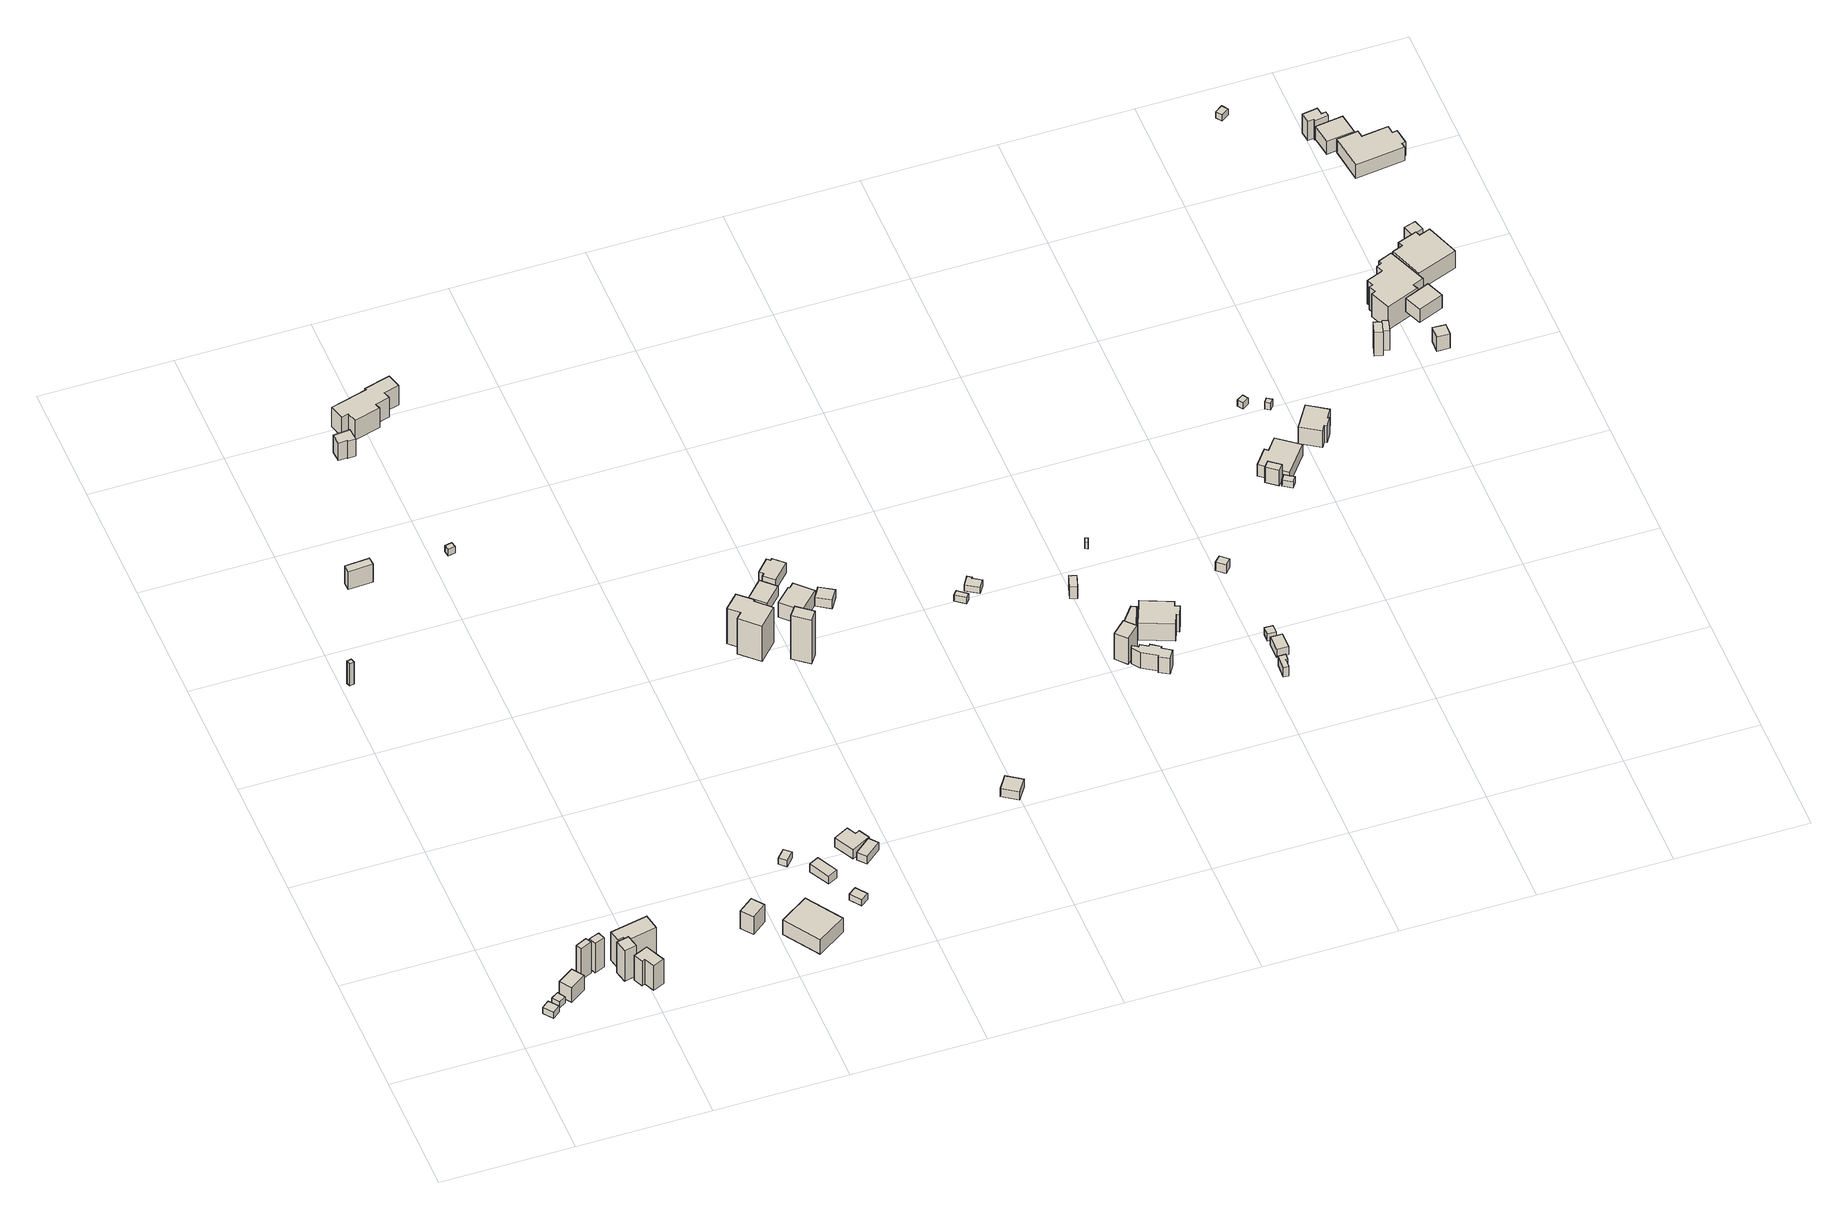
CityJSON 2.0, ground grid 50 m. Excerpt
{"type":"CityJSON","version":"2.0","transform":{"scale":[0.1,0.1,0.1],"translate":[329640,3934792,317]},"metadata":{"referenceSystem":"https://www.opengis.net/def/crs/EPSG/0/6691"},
"CityObjects":{
"building1":{"type":"Building","attributes":{"BuildingIDAttribute.prefecture":"14","BuildingIDAttribute.city":"14151","BuildingDetailAttribute.surveyYear":2015,"BuildingRiverFloodingRiskAttribute.description":"3","BuildingRiverFloodingRiskAttribute.rankOrg":"1","BuildingRiverFloodingRiskAttribute.depth":0.282,"BuildingRiverFloodingRiskAttribute.adminType":"2","BuildingRiverFloodingRiskAttribute.scale":"2","BuildingLandSlideRiskAttribute.description":"1","BuildingLandSlideRiskAttribute.areaType":"1"},"geometry":[{"type":"Solid","lod":"1","boundaries":[[[[0,1,2,3]],[[2,4,5,3]],[[1,6,4,2]],[[0,7,6,1]],[[3,5,7,0]],[[4,6,7,5]]]]}]},
"building2":{"type":"Building","attributes":{"BuildingIDAttribute.prefecture":"14","BuildingIDAttribute.city":"14151","BuildingDetailAttribute.surveyYear":2015,"BuildingRiverFloodingRiskAttribute.description":"3","BuildingRiverFloodingRiskAttribute.rankOrg":"1","BuildingRiverFloodingRiskAttribute.depth":0.236,"BuildingRiverFloodingRiskAttribute.adminType":"2","BuildingRiverFloodingRiskAttribute.scale":"2","BuildingLandSlideRiskAttribute.description":"1","BuildingLandSlideRiskAttribute.areaType":"1"},"geometry":[{"type":"Solid","lod":"1","boundaries":[[[[8,9,10,11]],[[10,12,13,11]],[[9,14,12,10]],[[8,15,14,9]],[[11,13,15,8]],[[12,14,15,13]]]]}]},
"building3":{"type":"Building","attributes":{"usage":"422","measuredHeight":10.1,"storeysAboveGround":1,"BuildingIDAttribute.prefecture":"14","BuildingIDAttribute.city":"14151","BuildingDetailAttribute.totalFloorArea":70.27,"BuildingDetailAttribute.buildingFootprintArea":70.27,"BuildingDetailAttribute.buildingStructureType":"601","BuildingDetailAttribute.buildingStructureOrgType":"1","BuildingDetailAttribute.orgUsage":"133","BuildingDetailAttribute.surveyYear":2015,"BuildingRiverFloodingRiskAttribute.description":"3","BuildingRiverFloodingRiskAttribute.rankOrg":"1","BuildingRiverFloodingRiskAttribute.depth":0.015,"BuildingRiverFloodingRiskAttribute.adminType":"2","BuildingRiverFloodingRiskAttribute.scale":"2","BuildingLandSlideRiskAttribute.description":"1","BuildingLandSlideRiskAttribute.areaType":"1"},"geometry":[{"type":"Solid","lod":"1","boundaries":[[[[16,17,18,19]],[[18,20,21,19]],[[17,22,20,18]],[[16,23,22,17]],[[19,21,23,16]],[[20,22,23,21]]]]}]},
"building4":{"type":"Building","attributes":{"measuredHeight":16.9,"BuildingIDAttribute.prefecture":"14","BuildingIDAttribute.city":"14151","BuildingDetailAttribute.surveyYear":2015,"BuildingRiverFloodingRiskAttribute.description":"3","BuildingRiverFloodingRiskAttribute.rankOrg":"1","BuildingRiverFloodingRiskAttribute.depth":0.392,"BuildingRiverFloodingRiskAttribute.adminType":"2","BuildingRiverFloodingRiskAttribute.scale":"2","BuildingLandSlideRiskAttribute.description":"1","BuildingLandSlideRiskAttribute.areaType":"1"},"geometry":[{"type":"Solid","lod":"1","boundaries":[[[[24,25,26,27]],[[26,28,29,27]],[[25,30,28,26]],[[24,31,30,25]],[[27,29,31,24]],[[28,30,31,29]]]]}]},
"building5":{"type":"Building","attributes":{"measuredHeight":16.6,"BuildingIDAttribute.prefecture":"14","BuildingIDAttribute.city":"14151","BuildingDetailAttribute.surveyYear":2015,"BuildingRiverFloodingRiskAttribute.description":"3","BuildingRiverFloodingRiskAttribute.rankOrg":"1","BuildingRiverFloodingRiskAttribute.depth":0.178,"BuildingRiverFloodingRiskAttribute.adminType":"2","BuildingRiverFloodingRiskAttribute.scale":"2","BuildingLandSlideRiskAttribute.description":"1","BuildingLandSlideRiskAttribute.areaType":"1"},"geometry":[{"type":"Solid","lod":"1","boundaries":[[[[32,33,34,35]],[[34,36,37,35]],[[33,38,36,34]],[[32,39,38,33]],[[35,37,39,32]],[[36,38,39,37]]]]}]},
"building6":{"type":"Building","attributes":{"usage":"422","measuredHeight":15.6,"storeysAboveGround":1,"BuildingIDAttribute.prefecture":"14","BuildingIDAttribute.city":"14151","BuildingDetailAttribute.totalFloorArea":19.61,"BuildingDetailAttribute.buildingFootprintArea":19.61,"BuildingDetailAttribute.buildingStructureType":"601","BuildingDetailAttribute.buildingStructureOrgType":"1","BuildingDetailAttribute.orgUsage":"133","BuildingDetailAttribute.surveyYear":2015,"BuildingLandSlideRiskAttribute.description":"1","BuildingLandSlideRiskAttribute.areaType":"1"},"geometry":[{"type":"Solid","lod":"1","boundaries":[[[[40,41,42,43]],[[42,44,45,43]],[[41,46,44,42]],[[40,47,46,41]],[[43,45,47,40]],[[44,46,47,45]]]]}]},
"building7":{"type":"Building","attributes":{"usage":"422","measuredHeight":17.2,"storeysAboveGround":1,"BuildingIDAttribute.prefecture":"14","BuildingIDAttribute.city":"14151","BuildingDetailAttribute.totalFloorArea":38.14,"BuildingDetailAttribute.buildingFootprintArea":38.14,"BuildingDetailAttribute.buildingStructureType":"601","BuildingDetailAttribute.buildingStructureOrgType":"1","BuildingDetailAttribute.orgUsage":"133","BuildingDetailAttribute.surveyYear":2015,"BuildingLandSlideRiskAttribute.description":"1","BuildingLandSlideRiskAttribute.areaType":"1"},"geometry":[{"type":"Solid","lod":"1","boundaries":[[[[48,49,50,51,52,53]],[[52,54,55,53]],[[51,56,54,52]],[[50,57,56,51]],[[49,58,57,50]],[[48,59,58,49]],[[53,55,59,48]],[[54,56,57,58,59,55]]]]}]},
"building8":{"type":"Building","attributes":{"usage":"422","measuredHeight":15.5,"storeysAboveGround":1,"BuildingIDAttribute.prefecture":"14","BuildingIDAttribute.city":"14151","BuildingDetailAttribute.totalFloorArea":74.24,"BuildingDetailAttribute.buildingFootprintArea":74.24,"BuildingDetailAttribute.buildingStructureType":"601","BuildingDetailAttribute.buildingStructureOrgType":"1","BuildingDetailAttribute.orgUsage":"133","BuildingDetailAttribute.surveyYear":2015,"BuildingRiverFloodingRiskAttribute.description":"3","BuildingRiverFloodingRiskAttribute.rankOrg":"1","BuildingRiverFloodingRiskAttribute.depth":0.058,"BuildingRiverFloodingRiskAttribute.adminType":"2","BuildingRiverFloodingRiskAttribute.scale":"2","BuildingLandSlideRiskAttribute.description":"1","BuildingLandSlideRiskAttribute.areaType":"2"},"geometry":[{"type":"Solid","lod":"1","boundaries":[[[[60,61,62,63,64,65]],[[64,66,67,65]],[[63,68,66,64]],[[62,69,68,63]],[[61,70,69,62]],[[60,71,70,61]],[[65,67,71,60]],[[66,68,69,70,71,67]]]]}]},
"building9":{"type":"Building","attributes":{"measuredHeight":11,"BuildingIDAttribute.prefecture":"14","BuildingIDAttribute.city":"14151","BuildingDetailAttribute.surveyYear":2015,"BuildingLandSlideRiskAttribute.description":"1","BuildingLandSlideRiskAttribute.areaType":"1"},"geometry":[{"type":"Solid","lod":"1","boundaries":[[[[72,73,74,75]],[[74,76,77,75]],[[73,78,76,74]],[[72,79,78,73]],[[75,77,79,72]],[[76,78,79,77]]]]}]},
"building10":{"type":"Building","attributes":{"measuredHeight":13.5,"BuildingIDAttribute.prefecture":"14","BuildingIDAttribute.city":"14151","BuildingDetailAttribute.surveyYear":2015,"BuildingLandSlideRiskAttribute.description":"1","BuildingLandSlideRiskAttribute.areaType":"1"},"geometry":[{"type":"Solid","lod":"1","boundaries":[[[[80,81,82,83]],[[82,84,85,83]],[[81,86,84,82]],[[80,87,86,81]],[[83,85,87,80]],[[84,86,87,85]]]]}]},
"building11":{"type":"Building","attributes":{"usage":"422","measuredHeight":9,"storeysAboveGround":1,"BuildingIDAttribute.prefecture":"14","BuildingIDAttribute.city":"14151","BuildingDetailAttribute.totalFloorArea":41.41,"BuildingDetailAttribute.buildingFootprintArea":41.41,"BuildingDetailAttribute.buildingStructureType":"610","BuildingDetailAttribute.buildingStructureOrgType":"2","BuildingDetailAttribute.orgUsage":"133","BuildingDetailAttribute.surveyYear":2015,"BuildingLandSlideRiskAttribute.description":"1","BuildingLandSlideRiskAttribute.areaType":"1"},"geometry":[{"type":"Solid","lod":"1","boundaries":[[[[88,89,90,91]],[[90,92,93,91]],[[89,94,92,90]],[[88,95,94,89]],[[91,93,95,88]],[[92,94,95,93]]]]}]},
"building12":{"type":"Building","attributes":{"usage":"422","measuredHeight":8,"storeysAboveGround":1,"BuildingIDAttribute.prefecture":"14","BuildingIDAttribute.city":"14151","BuildingDetailAttribute.totalFloorArea":213.09,"BuildingDetailAttribute.buildingFootprintArea":213.09,"BuildingDetailAttribute.buildingStructureType":"610","BuildingDetailAttribute.buildingStructureOrgType":"2","BuildingDetailAttribute.orgUsage":"133","BuildingDetailAttribute.surveyYear":2015,"BuildingLandSlideRiskAttribute.description":"1","BuildingLandSlideRiskAttribute.areaType":"1"},"geometry":[{"type":"Solid","lod":"1","boundaries":[[[[96,97,98,99]],[[98,100,101,99]],[[97,102,100,98]],[[96,103,102,97]],[[99,101,103,96]],[[100,102,103,101]]]]}]},
"building13":{"type":"Building","attributes":{"BuildingIDAttribute.prefecture":"14","BuildingIDAttribute.city":"14151","BuildingDetailAttribute.surveyYear":2015},"geometry":[{"type":"Solid","lod":"1","boundaries":[[[[104,105,106,107]],[[106,108,109,107]],[[105,110,108,106]],[[104,111,110,105]],[[107,109,111,104]],[[108,110,111,109]]]]}]},
"building14":{"type":"Building","attributes":{"measuredHeight":3.6,"BuildingIDAttribute.prefecture":"14","BuildingIDAttribute.city":"14151","BuildingDetailAttribute.surveyYear":2015,"BuildingLandSlideRiskAttribute.description":"1","BuildingLandSlideRiskAttribute.areaType":"1"},"geometry":[{"type":"Solid","lod":"1","boundaries":[[[[112,113,114,115]],[[114,116,117,115]],[[113,118,116,114]],[[112,119,118,113]],[[115,117,119,112]],[[116,118,119,117]]]]}]},
"building15":{"type":"Building","attributes":{"measuredHeight":13.4,"BuildingIDAttribute.prefecture":"14","BuildingIDAttribute.city":"14151","BuildingDetailAttribute.surveyYear":2015},"geometry":[{"type":"Solid","lod":"1","boundaries":[[[[120,121,122,123,124,125]],[[124,126,127,125]],[[123,128,126,124]],[[122,129,128,123]],[[121,130,129,122]],[[120,131,130,121]],[[125,127,131,120]],[[126,128,129,130,131,127]]]]}]},
"building16":{"type":"Building","attributes":{"measuredHeight":4.2,"BuildingIDAttribute.prefecture":"14","BuildingIDAttribute.city":"14151","BuildingDetailAttribute.surveyYear":2015,"BuildingLandSlideRiskAttribute.description":"1","BuildingLandSlideRiskAttribute.areaType":"1"},"geometry":[{"type":"Solid","lod":"1","boundaries":[[[[132,133,134,135]],[[134,136,137,135]],[[133,138,136,134]],[[132,139,138,133]],[[135,137,139,132]],[[136,138,139,137]]]]}]},
"building17":{"type":"Building","attributes":{"BuildingIDAttribute.prefecture":"14","BuildingIDAttribute.city":"14151","BuildingDetailAttribute.surveyYear":2015,"BuildingLandSlideRiskAttribute.description":"1","BuildingLandSlideRiskAttribute.areaType":"1"},"geometry":[{"type":"Solid","lod":"1","boundaries":[[[[140,141,142,143]],[[142,144,145,143]],[[141,146,144,142]],[[140,147,146,141]],[[143,145,147,140]],[[144,146,147,145]]]]}]},
"building18":{"type":"Building","attributes":{"usage":"411","measuredHeight":10.9,"storeysAboveGround":1,"BuildingIDAttribute.prefecture":"14","BuildingIDAttribute.city":"14151","BuildingDetailAttribute.totalFloorArea":178.63,"BuildingDetailAttribute.buildingFootprintArea":178.63,"BuildingDetailAttribute.buildingStructureType":"601","BuildingDetailAttribute.buildingStructureOrgType":"1","BuildingDetailAttribute.orgUsage":"10","BuildingDetailAttribute.surveyYear":2015},"geometry":[{"type":"Solid","lod":"1","boundaries":[[[[148,149,150,151,152,153,154,155,156,157,158,159]],[[158,160,161,159]],[[157,162,160,158]],[[156,163,162,157]],[[155,164,163,156]],[[154,165,164,155]],[[153,166,165,154]],[[152,167,166,153]],[[151,168,167,152]],[[150,169,168,151]],[[149,170,169,150]],[[148,171,170,149]],[[159,161,171,148]],[[160,162,163,164,165,166,167,168,169,170,171,161]]]]}]},
"building19":{"type":"Building","attributes":{"usage":"411","measuredHeight":4.9,"storeysAboveGround":1,"BuildingIDAttribute.prefecture":"14","BuildingIDAttribute.city":"14151","BuildingDetailAttribute.totalFloorArea":51.77,"BuildingDetailAttribute.buildingFootprintArea":51.77,"BuildingDetailAttribute.buildingStructureType":"601","BuildingDetailAttribute.buildingStructureOrgType":"1","BuildingDetailAttribute.orgUsage":"10","BuildingDetailAttribute.surveyYear":2015,"BuildingLandSlideRiskAttribute.description":"1","BuildingLandSlideRiskAttribute.areaType":"1"},"geometry":[{"type":"Solid","lod":"1","boundaries":[[[[172,173,174,175,176,177]],[[176,178,179,177]],[[175,180,178,176]],[[174,181,180,175]],[[173,182,181,174]],[[172,183,182,173]],[[177,179,183,172]],[[178,180,181,182,183,179]]]]}]},
"building20":{"type":"Building","attributes":{"usage":"411","measuredHeight":9.8,"storeysAboveGround":1,"BuildingIDAttribute.prefecture":"14","BuildingIDAttribute.city":"14151","BuildingDetailAttribute.totalFloorArea":24.34,"BuildingDetailAttribute.buildingFootprintArea":24.34,"BuildingDetailAttribute.buildingStructureType":"601","BuildingDetailAttribute.buildingStructureOrgType":"1","BuildingDetailAttribute.orgUsage":"10","BuildingDetailAttribute.surveyYear":2015,"BuildingLandSlideRiskAttribute.description":"1","BuildingLandSlideRiskAttribute.areaType":"1"},"geometry":[{"type":"Solid","lod":"1","boundaries":[[[[184,185,186,187]],[[186,188,189,187]],[[185,190,188,186]],[[184,191,190,185]],[[187,189,191,184]],[[188,190,191,189]]]]}]},
"building21":{"type":"Building","attributes":{"usage":"451","measuredHeight":20,"storeysAboveGround":2,"BuildingIDAttribute.prefecture":"14","BuildingIDAttribute.city":"14151","BuildingDetailAttribute.totalFloorArea":222.96,"BuildingDetailAttribute.buildingFootprintArea":111.48,"BuildingDetailAttribute.buildingStructureType":"601","BuildingDetailAttribute.buildingStructureOrgType":"1","BuildingDetailAttribute.orgUsage":"200","BuildingDetailAttribute.surveyYear":2015,"BuildingLandSlideRiskAttribute.description":"1","BuildingLandSlideRiskAttribute.areaType":"1"},"geometry":[{"type":"Solid","lod":"1","boundaries":[[[[192,193,194,195,196,197,198,199]],[[198,200,201,199]],[[197,202,200,198]],[[196,203,202,197]],[[195,204,203,196]],[[194,205,204,195]],[[193,206,205,194]],[[192,207,206,193]],[[199,201,207,192]],[[200,202,203,204,205,206,207,201]]]]}]},
"building22":{"type":"Building","attributes":{"usage":"451","measuredHeight":24,"storeysAboveGround":1,"BuildingIDAttribute.prefecture":"14","BuildingIDAttribute.city":"14151","BuildingDetailAttribute.totalFloorArea":27.84,"BuildingDetailAttribute.buildingFootprintArea":27.84,"BuildingDetailAttribute.buildingStructureType":"601","BuildingDetailAttribute.buildingStructureOrgType":"1","BuildingDetailAttribute.orgUsage":"200","BuildingDetailAttribute.surveyYear":2015,"BuildingLandSlideRiskAttribute.description":"1","BuildingLandSlideRiskAttribute.areaType":"1"},"geometry":[{"type":"Solid","lod":"1","boundaries":[[[[208,209,210,211]],[[210,212,213,211]],[[209,214,212,210]],[[208,215,214,209]],[[211,213,215,208]],[[212,214,215,213]]]]}]},
"building23":{"type":"Building","attributes":{"usage":"451","measuredHeight":5.8,"storeysAboveGround":1,"BuildingIDAttribute.prefecture":"14","BuildingIDAttribute.city":"14151","BuildingDetailAttribute.totalFloorArea":53.25,"BuildingDetailAttribute.buildingFootprintArea":53.25,"BuildingDetailAttribute.buildingStructureType":"601","BuildingDetailAttribute.buildingStructureOrgType":"1","BuildingDetailAttribute.orgUsage":"200","BuildingDetailAttribute.surveyYear":2015},"geometry":[{"type":"Solid","lod":"1","boundaries":[[[[216,217,218,219]],[[218,220,221,219]],[[217,222,220,218]],[[216,223,222,217]],[[219,221,223,216]],[[220,222,223,221]]]]}]},
"building24":{"type":"Building","attributes":{"usage":"451","measuredHeight":17.5,"storeysAboveGround":2,"BuildingIDAttribute.prefecture":"14","BuildingIDAttribute.city":"14151","BuildingDetailAttribute.totalFloorArea":133.65,"BuildingDetailAttribute.buildingFootprintArea":66.82,"BuildingDetailAttribute.buildingStructureType":"601","BuildingDetailAttribute.buildingStructureOrgType":"1","BuildingDetailAttribute.orgUsage":"200","BuildingDetailAttribute.surveyYear":2015},"geometry":[{"type":"Solid","lod":"1","boundaries":[[[[224,225,226,227,228,229]],[[228,230,231,229]],[[227,232,230,228]],[[226,233,232,227]],[[225,234,233,226]],[[224,235,234,225]],[[229,231,235,224]],[[230,232,233,234,235,231]]]]}]},
"building25":{"type":"Building","attributes":{"usage":"451","measuredHeight":5.5,"storeysAboveGround":1,"BuildingIDAttribute.prefecture":"14","BuildingIDAttribute.city":"14151","BuildingDetailAttribute.totalFloorArea":46.92,"BuildingDetailAttribute.buildingFootprintArea":46.92,"BuildingDetailAttribute.buildingStructureType":"601","BuildingDetailAttribute.buildingStructureOrgType":"1","BuildingDetailAttribute.orgUsage":"200","BuildingDetailAttribute.surveyYear":2015},"geometry":[{"type":"Solid","lod":"1","boundaries":[[[[236,237,238,239,240,241,242,243]],[[242,244,245,243]],[[241,246,244,242]],[[240,247,246,241]],[[239,248,247,240]],[[238,249,248,239]],[[237,250,249,238]],[[236,251,250,237]],[[243,245,251,236]],[[244,246,247,248,249,250,251,245]]]]}]},
"building26":{"type":"Building","attributes":{"usage":"451","measuredHeight":6.5,"storeysAboveGround":1,"BuildingIDAttribute.prefecture":"14","BuildingIDAttribute.city":"14151","BuildingDetailAttribute.totalFloorArea":25.35,"BuildingDetailAttribute.buildingFootprintArea":25.35,"BuildingDetailAttribute.buildingStructureType":"601","BuildingDetailAttribute.buildingStructureOrgType":"1","BuildingDetailAttribute.orgUsage":"200","BuildingDetailAttribute.surveyYear":2015},"geometry":[{"type":"Solid","lod":"1","boundaries":[[[[252,253,254,255]],[[254,256,257,255]],[[253,258,256,254]],[[252,259,258,253]],[[255,257,259,252]],[[256,258,259,257]]]]}]},
"building27":{"type":"Building","attributes":{"usage":"451","measuredHeight":4.3,"storeysAboveGround":1,"BuildingIDAttribute.prefecture":"14","BuildingIDAttribute.city":"14151","BuildingDetailAttribute.totalFloorArea":41.38,"BuildingDetailAttribute.buildingFootprintArea":41.38,"BuildingDetailAttribute.buildingStructureType":"601","BuildingDetailAttribute.buildingStructureOrgType":"1","BuildingDetailAttribute.orgUsage":"200","BuildingDetailAttribute.surveyYear":2015,"BuildingLandSlideRiskAttribute.description":"1","BuildingLandSlideRiskAttribute.areaType":"2"},"geometry":[{"type":"Solid","lod":"1","boundaries":[[[[260,261,262,263]],[[262,264,265,263]],[[261,266,264,262]],[[260,267,266,261]],[[263,265,267,260]],[[264,266,267,265]]]]}]},
"building28":{"type":"Building","attributes":{"BuildingIDAttribute.prefecture":"14","BuildingIDAttribute.city":"14151","BuildingDetailAttribute.surveyYear":2015},"geometry":[{"type":"Solid","lod":"1","boundaries":[[[[268,269,270,271]],[[270,272,273,271]],[[269,274,272,270]],[[268,275,274,269]],[[271,273,275,268]],[[272,274,275,273]]]]}]},
"building29":{"type":"Building","attributes":{"BuildingIDAttribute.prefecture":"14","BuildingIDAttribute.city":"14151","BuildingDetailAttribute.surveyYear":2015},"geometry":[{"type":"Solid","lod":"1","boundaries":[[[[276,277,278,279,280,281]],[[280,282,283,281]],[[279,284,282,280]],[[278,285,284,279]],[[277,286,285,278]],[[276,287,286,277]],[[281,283,287,276]],[[282,284,285,286,287,283]]]]}]},
"building30":{"type":"Building","attributes":{"usage":"413","measuredHeight":14.5,"storeysAboveGround":2,"BuildingIDAttribute.prefecture":"14","BuildingIDAttribute.city":"14151","BuildingDetailAttribute.totalFloorArea":95.1,"BuildingDetailAttribute.buildingFootprintArea":47.55,"BuildingDetailAttribute.buildingStructureType":"601","BuildingDetailAttribute.buildingStructureOrgType":"1","BuildingDetailAttribute.orgUsage":"30","BuildingDetailAttribute.surveyYear":2015},"geometry":[{"type":"Solid","lod":"1","boundaries":[[[[288,289,290,291]],[[290,292,293,291]],[[289,294,292,290]],[[288,295,294,289]],[[291,293,295,288]],[[292,294,295,293]]]]}]},
"building31":{"type":"Building","attributes":{"measuredHeight":6.1,"BuildingIDAttribute.prefecture":"14","BuildingIDAttribute.city":"14151","BuildingDetailAttribute.surveyYear":2015},"geometry":[{"type":"Solid","lod":"1","boundaries":[[[[296,297,298,299]],[[298,300,301,299]],[[297,302,300,298]],[[296,303,302,297]],[[299,301,303,296]],[[300,302,303,301]]]]}]},
"building32":{"type":"Building","attributes":{"measuredHeight":8.6,"BuildingIDAttribute.prefecture":"14","BuildingIDAttribute.city":"14151","BuildingDetailAttribute.surveyYear":2015},"geometry":[{"type":"Solid","lod":"1","boundaries":[[[[304,305,306,307,308,309,310,311,312,313,314,315,316]],[[315,317,318,316]],[[314,319,317,315]],[[313,320,319,314]],[[312,321,320,313]],[[311,322,321,312]],[[310,323,322,311]],[[309,324,323,310]],[[308,325,324,309]],[[307,326,325,308]],[[306,327,326,307]],[[305,328,327,306]],[[304,329,328,305]],[[316,318,329,304]],[[317,319,320,321,322,323,324,325,326,327,328,329,318]]]]}]},
"building33":{"type":"Building","attributes":{"measuredHeight":7.4,"BuildingIDAttribute.prefecture":"14","BuildingIDAttribute.city":"14151","BuildingDetailAttribute.surveyYear":2015},"geometry":[{"type":"Solid","lod":"1","boundaries":[[[[330,331,332,333]],[[332,334,335,333]],[[331,336,334,332]],[[330,337,336,331]],[[333,335,337,330]],[[334,336,337,335]]]]}]},
"building34":{"type":"Building","attributes":{"usage":"411","measuredHeight":9.6,"storeysAboveGround":2,"BuildingIDAttribute.prefecture":"14","BuildingIDAttribute.city":"14151","BuildingDetailAttribute.totalFloorArea":241.74,"BuildingDetailAttribute.buildingFootprintArea":120.87,"BuildingDetailAttribute.buildingStructureType":"601","BuildingDetailAttribute.buildingStructureOrgType":"1","BuildingDetailAttribute.orgUsage":"10","BuildingDetailAttribute.surveyYear":2015},"geometry":[{"type":"Solid","lod":"1","boundaries":[[[[338,339,340,341,342,343,344,345]],[[344,346,347,345]],[[343,348,346,344]],[[342,349,348,343]],[[341,350,349,342]],[[340,351,350,341]],[[339,352,351,340]],[[338,353,352,339]],[[345,347,353,338]],[[346,348,349,350,351,352,353,347]]]]}]},
"building35":{"type":"Building","attributes":{"BuildingIDAttribute.prefecture":"14","BuildingIDAttribute.city":"14151","BuildingDetailAttribute.surveyYear":2015},"geometry":[{"type":"Solid","lod":"1","boundaries":[[[[354,355,356,357]],[[356,358,359,357]],[[355,360,358,356]],[[354,361,360,355]],[[357,359,361,354]],[[358,360,361,359]]]]}]},
"building36":{"type":"Building","attributes":{"measuredHeight":5,"BuildingIDAttribute.prefecture":"14","BuildingIDAttribute.city":"14151","BuildingDetailAttribute.surveyYear":2015},"geometry":[{"type":"Solid","lod":"1","boundaries":[[[[362,363,364,365,366,367]],[[366,368,369,367]],[[365,370,368,366]],[[364,371,370,365]],[[363,372,371,364]],[[362,373,372,363]],[[367,369,373,362]],[[368,370,371,372,373,369]]]]}]},
"building37":{"type":"Building","attributes":{"measuredHeight":4.7,"BuildingIDAttribute.prefecture":"14","BuildingIDAttribute.city":"14151","BuildingDetailAttribute.surveyYear":2015},"geometry":[{"type":"Solid","lod":"1","boundaries":[[[[374,375,376,377]],[[376,378,379,377]],[[375,380,378,376]],[[374,381,380,375]],[[377,379,381,374]],[[378,380,381,379]]]]}]},
"building38":{"type":"Building","attributes":{"measuredHeight":3.8,"BuildingIDAttribute.prefecture":"14","BuildingIDAttribute.city":"14151","BuildingDetailAttribute.surveyYear":2015},"geometry":[{"type":"Solid","lod":"1","boundaries":[[[[382,383,384,385]],[[384,386,387,385]],[[383,388,386,384]],[[382,389,388,383]],[[385,387,389,382]],[[386,388,389,387]]]]}]},
"building39":{"type":"Building","attributes":{"measuredHeight":4.9,"BuildingIDAttribute.prefecture":"14","BuildingIDAttribute.city":"14151","BuildingDetailAttribute.surveyYear":2015,"BuildingLandSlideRiskAttribute.description":"1","BuildingLandSlideRiskAttribute.areaType":"1"},"geometry":[{"type":"Solid","lod":"1","boundaries":[[[[390,391,392,393]],[[392,394,395,393]],[[391,396,394,392]],[[390,397,396,391]],[[393,395,397,390]],[[394,396,397,395]]]]}]},
"building40":{"type":"Building","attributes":{"usage":"411","measuredHeight":9.6,"storeysAboveGround":1,"BuildingIDAttribute.prefecture":"14","BuildingIDAttribute.city":"14151","BuildingDetailAttribute.totalFloorArea":12.31,"BuildingDetailAttribute.buildingFootprintArea":12.31,"BuildingDetailAttribute.buildingStructureType":"601","BuildingDetailAttribute.buildingStructureOrgType":"1","BuildingDetailAttribute.orgUsage":"10","BuildingDetailAttribute.surveyYear":2015},"geometry":[{"type":"Solid","lod":"1","boundaries":[[[[398,399,400,401]],[[400,402,403,401]],[[399,404,402,400]],[[398,405,404,399]],[[401,403,405,398]],[[402,404,405,403]]]]}]},
"building41":{"type":"Building","attributes":{"usage":"411","storeysAboveGround":1,"BuildingIDAttribute.prefecture":"14","BuildingIDAttribute.city":"14151","BuildingDetailAttribute.totalFloorArea":8.63,"BuildingDetailAttribute.buildingFootprintArea":8.63,"BuildingDetailAttribute.buildingStructureType":"601","BuildingDetailAttribute.buildingStructureOrgType":"1","BuildingDetailAttribute.orgUsage":"10","BuildingDetailAttribute.surveyYear":2015,"BuildingLandSlideRiskAttribute.description":"1","BuildingLandSlideRiskAttribute.areaType":"1"},"geometry":[{"type":"Solid","lod":"1","boundaries":[[[[406,407,408,409]],[[408,410,411,409]],[[407,412,410,408]],[[406,413,412,407]],[[409,411,413,406]],[[410,412,413,411]]]]}]},
"building42":{"type":"Building","attributes":{"usage":"411","measuredHeight":6.1,"storeysAboveGround":1,"BuildingIDAttribute.prefecture":"14","BuildingIDAttribute.city":"14151","BuildingDetailAttribute.totalFloorArea":130.88,"BuildingDetailAttribute.buildingFootprintArea":130.88,"BuildingDetailAttribute.buildingStructureType":"601","BuildingDetailAttribute.buildingStructureOrgType":"1","BuildingDetailAttribute.orgUsage":"10","BuildingDetailAttribute.surveyYear":2015,"BuildingLandSlideRiskAttribute.description":"1","BuildingLandSlideRiskAttribute.areaType":"1"},"geometry":[{"type":"Solid","lod":"1","boundaries":[[[[414,415,416,417,418,419]],[[418,420,421,419]],[[417,422,420,418]],[[416,423,422,417]],[[415,424,423,416]],[[414,425,424,415]],[[419,421,425,414]],[[420,422,423,424,425,421]]]]}]},
"building43":{"type":"Building","attributes":{"BuildingIDAttribute.prefecture":"14","BuildingIDAttribute.city":"14151","BuildingDetailAttribute.surveyYear":2015},"geometry":[{"type":"Solid","lod":"1","boundaries":[[[[426,427,428,429]],[[428,430,431,429]],[[427,432,430,428]],[[426,433,432,427]],[[429,431,433,426]],[[430,432,433,431]]]]}]},
"building44":{"type":"Building","attributes":{"measuredHeight":3.4,"BuildingIDAttribute.prefecture":"14","BuildingIDAttribute.city":"14151","BuildingDetailAttribute.surveyYear":2015},"geometry":[{"type":"Solid","lod":"1","boundaries":[[[[434,435,436,437]],[[436,438,439,437]],[[435,440,438,436]],[[434,441,440,435]],[[437,439,441,434]],[[438,440,441,439]]]]}]},
"building45":{"type":"Building","attributes":{"usage":"411","measuredHeight":8.8,"storeysAboveGround":2,"BuildingIDAttribute.prefecture":"14","BuildingIDAttribute.city":"14151","BuildingDetailAttribute.totalFloorArea":138.61,"BuildingDetailAttribute.buildingFootprintArea":69.3,"BuildingDetailAttribute.buildingStructureType":"601","BuildingDetailAttribute.buildingStructureOrgType":"1","BuildingDetailAttribute.orgUsage":"10","BuildingDetailAttribute.surveyYear":2015},"geometry":[{"type":"Solid","lod":"1","boundaries":[[[[442,443,444,445,446,447,448,449]],[[448,450,451,449]],[[447,452,450,448]],[[446,453,452,447]],[[445,454,453,446]],[[444,455,454,445]],[[443,456,455,444]],[[442,457,456,443]],[[449,451,457,442]],[[450,452,453,454,455,456,457,451]]]]}]},
"building46":{"type":"Building","attributes":{"measuredHeight":13,"BuildingIDAttribute.prefecture":"14","BuildingIDAttribute.city":"14151","BuildingDetailAttribute.surveyYear":2015},"geometry":[{"type":"Solid","lod":"1","boundaries":[[[[458,459,460,461]],[[460,462,463,461]],[[459,464,462,460]],[[458,465,464,459]],[[461,463,465,458]],[[462,464,465,463]]]]}]},
"building47":{"type":"Building","attributes":{"measuredHeight":10.1,"BuildingIDAttribute.prefecture":"14","BuildingIDAttribute.city":"14151","BuildingDetailAttribute.surveyYear":2015},"geometry":[{"type":"Solid","lod":"1","boundaries":[[[[466,467,468,469]],[[468,470,471,469]],[[467,472,470,468]],[[466,473,472,467]],[[469,471,473,466]],[[470,472,473,471]]]]}]},
"building48":{"type":"Building","attributes":{"measuredHeight":7.6,"BuildingIDAttribute.prefecture":"14","BuildingIDAttribute.city":"14151","BuildingDetailAttribute.surveyYear":2015},"geometry":[{"type":"Solid","lod":"1","boundaries":[[[[474,475,476,477]],[[476,478,479,477]],[[475,480,478,476]],[[474,481,480,475]],[[477,479,481,474]],[[478,480,481,479]]]]}]},
"building49":{"type":"Building","attributes":{"usage":"422","measuredHeight":14,"storeysAboveGround":1,"BuildingIDAttribute.prefecture":"14","BuildingIDAttribute.city":"14151","BuildingDetailAttribute.totalFloorArea":152.37,"BuildingDetailAttribute.buildingFootprintArea":152.37,"BuildingDetailAttribute.buildingStructureType":"601","BuildingDetailAttribute.buildingStructureOrgType":"1","BuildingDetailAttribute.orgUsage":"138","BuildingDetailAttribute.surveyYear":2015,"BuildingLandSlideRiskAttribute.description":"1","BuildingLandSlideRiskAttribute.areaType":"1"},"geometry":[{"type":"Solid","lod":"1","boundaries":[[[[482,483,484,485,486,487,488,489,490,491,492,493,494,495,496]],[[495,497,498,496]],[[494,499,497,495]],[[493,500,499,494]],[[492,501,500,493]],[[491,502,501,492]],[[490,503,502,491]],[[489,504,503,490]],[[488,505,504,489]],[[487,506,505,488]],[[486,507,506,487]],[[485,508,507,486]],[[484,509,508,485]],[[483,510,509,484]],[[482,511,510,483]],[[496,498,511,482]],[[497,499,500,501,502,503,504,505,506,507,508,509,510,511,498]]]]}]},
"building50":{"type":"Building","attributes":{"measuredHeight":7.4,"BuildingIDAttribute.prefecture":"14","BuildingIDAttribute.city":"14151","BuildingDetailAttribute.surveyYear":2015,"BuildingLandSlideRiskAttribute.description":"1","BuildingLandSlideRiskAttribute.areaType":"1"},"geometry":[{"type":"Solid","lod":"1","boundaries":[[[[512,513,514,515]],[[514,516,517,515]],[[513,518,516,514]],[[512,519,518,513]],[[515,517,519,512]],[[516,518,519,517]]]]}]},
"building51":{"type":"Building","attributes":{"BuildingIDAttribute.prefecture":"14","BuildingIDAttribute.city":"14151","BuildingDetailAttribute.surveyYear":2015,"BuildingLandSlideRiskAttribute.description":"1","BuildingLandSlideRiskAttribute.areaType":"1"},"geometry":[{"type":"Solid","lod":"1","boundaries":[[[[520,521,522,523]],[[522,524,525,523]],[[521,526,524,522]],[[520,527,526,521]],[[523,525,527,520]],[[524,526,527,525]]]]}]},
"building52":{"type":"Building","attributes":{"usage":"422","measuredHeight":11.5,"storeysAboveGround":1,"BuildingIDAttribute.prefecture":"14","BuildingIDAttribute.city":"14151","BuildingDetailAttribute.totalFloorArea":203.36,"BuildingDetailAttribute.buildingFootprintArea":203.36,"BuildingDetailAttribute.buildingStructureType":"601","BuildingDetailAttribute.buildingStructureOrgType":"1","BuildingDetailAttribute.orgUsage":"138","BuildingDetailAttribute.surveyYear":2015,"BuildingLandSlideRiskAttribute.description":"1","BuildingLandSlideRiskAttribute.areaType":"1"},"geometry":[{"type":"Solid","lod":"1","boundaries":[[[[528,529,530,531,532,533,534,535]],[[534,536,537,535]],[[533,538,536,534]],[[532,539,538,533]],[[531,540,539,532]],[[530,541,540,531]],[[529,542,541,530]],[[528,543,542,529]],[[535,537,543,528]],[[536,538,539,540,541,542,543,537]]]]}]},
"building53":{"type":"Building","attributes":{"measuredHeight":8,"BuildingIDAttribute.prefecture":"14","BuildingIDAttribute.city":"14151","BuildingDetailAttribute.surveyYear":2015},"geometry":[{"type":"Solid","lod":"1","boundaries":[[[[544,545,546,547]],[[546,548,549,547]],[[545,550,548,546]],[[544,551,550,545]],[[547,549,551,544]],[[548,550,551,549]]]]}]},
"building54":{"type":"Building","attributes":{"measuredHeight":15,"BuildingIDAttribute.prefecture":"14","BuildingIDAttribute.city":"14151","BuildingDetailAttribute.surveyYear":2015,"BuildingLandSlideRiskAttribute.description":"1","BuildingLandSlideRiskAttribute.areaType":"1"},"geometry":[{"type":"Solid","lod":"1","boundaries":[[[[552,553,554,555,556,557,558,559]],[[558,560,561,559]],[[557,562,560,558]],[[556,563,562,557]],[[555,564,563,556]],[[554,565,564,555]],[[553,566,565,554]],[[552,567,566,553]],[[559,561,567,552]],[[560,562,563,564,565,566,567,561]]]]}]},
"building55":{"type":"Building","attributes":{"usage":"413","measuredHeight":7,"storeysAboveGround":1,"BuildingIDAttribute.prefecture":"14","BuildingIDAttribute.city":"14151","BuildingDetailAttribute.totalFloorArea":70.11,"BuildingDetailAttribute.buildingFootprintArea":70.11,"BuildingDetailAttribute.buildingStructureType":"601","BuildingDetailAttribute.buildingStructureOrgType":"1","BuildingDetailAttribute.orgUsage":"30","BuildingDetailAttribute.surveyYear":2015,"BuildingLandSlideRiskAttribute.description":"1","BuildingLandSlideRiskAttribute.areaType":"1"},"geometry":[{"type":"Solid","lod":"1","boundaries":[[[[568,569,570,571]],[[570,572,573,571]],[[569,574,572,570]],[[568,575,574,569]],[[571,573,575,568]],[[572,574,575,573]]]]}]},
"building56":{"type":"Building","attributes":{"usage":"413","measuredHeight":8.8,"storeysAboveGround":1,"BuildingIDAttribute.prefecture":"14","BuildingIDAttribute.city":"14151","BuildingDetailAttribute.totalFloorArea":192.98,"BuildingDetailAttribute.buildingFootprintArea":192.98,"BuildingDetailAttribute.buildingStructureType":"601","BuildingDetailAttribute.buildingStructureOrgType":"1","BuildingDetailAttribute.orgUsage":"30","BuildingDetailAttribute.surveyYear":2015,"BuildingLandSlideRiskAttribute.description":"1","BuildingLandSlideRiskAttribute.areaType":"1"},"geometry":[{"type":"Solid","lod":"1","boundaries":[[[[576,577,578,579,580,581,582,583,584,585]],[[584,586,587,585]],[[583,588,586,584]],[[582,589,588,583]],[[581,590,589,582]],[[580,591,590,581]],[[579,592,591,580]],[[578,593,592,579]],[[577,594,593,578]],[[576,595,594,577]],[[585,587,595,576]],[[586,588,589,590,591,592,593,594,595,587]]]]}]}
},
"vertices":[
[120,50,60],[93,86,60],[121,108,60],[149,73,60],[121,108,90],[149,73,90],[93,86,90],[120,50,90],
[157,88,61],[138,117,61],[165,134,61],[183,105,61],[165,134,91],[183,105,91],[138,117,91],[157,88,91],
[204,100,61],[174,144,61],[236,186,61],[266,142,61],[236,186,131],[266,142,131],[174,144,131],[204,100,131],
[270,186,64],[260,208,64],[303,228,64],[314,206,64],[303,228,217],[314,206,217],[260,208,217],[270,186,217],
[326,201,66],[315,230,66],[355,245,66],[366,216,66],[355,245,209],[366,216,209],[315,230,209],[326,201,209],
[405,123,72],[394,172,72],[441,182,72],[452,133,72],[441,182,221],[452,133,221],[394,172,221],[405,123,221],
[525,62,77],[482,43,77],[464,82,77],[452,77,77],[436,113,77],[491,137,77],[436,113,197],[491,137,197],[452,77,197],[464,82,197],[482,43,197],[525,62,197],
[543,279,55],[555,216,55],[436,192,55],[432,211,55],[410,206,55],[401,250,55],[410,206,192],[401,250,192],[432,211,192],[436,192,192],[555,216,192],[543,279,192],
[9,1775,67],[4,1791,67],[21,1796,67],[26,1780,67],[21,1796,175],[26,1780,175],[4,1791,175],[9,1775,175],
[178,2253,20],[176,2284,20],[268,2289,20],[270,2258,20],[268,2289,107],[270,2258,107],[176,2284,107],[178,2253,107],
[926,285,52],[959,242,52],[903,199,52],[870,242,52],[903,199,138],[870,242,138],[959,242,138],[926,285,138],
[1074,3,84],[986,137,84],[1095,210,84],[1184,75,84],[1095,210,153],[1184,75,153],[986,137,153],[1074,3,153],
[573,2268,46],[546,2263,46],[542,2285,46],[569,2291,46],[542,2285,76],[569,2291,76],[546,2263,76],[573,2268,76],
[1081,439,103],[1111,472,103],[1136,450,103],[1105,417,103],[1136,450,134],[1105,417,134],[1111,472,134],[1081,439,134],
[427,2858,4],[397,2856,4],[396,2860,4],[363,2858,4],[360,2901,4],[423,2906,4],[360,2901,88],[423,2906,88],[363,2858,88],[396,2860,88],[397,2856,88],[427,2858,88],
[1210,287,106],[1168,365,106],[1205,384,106],[1246,306,106],[1205,384,145],[1246,306,145],[1168,365,145],[1210,287,145],
[1247,186,112],[1276,208,112],[1307,167,112],[1278,145,112],[1307,167,142],[1278,145,142],[1276,208,142],[1247,186,142],
[532,3044,18],[530,3050,18],[629,3078,18],[644,3024,18],[586,3008,18],[594,2981,18],[539,2966,18],[545,2945,18],[447,2917,18],[436,2956,18],[408,2948,18],[392,3005,18],[408,2948,113],[392,3005,113],[436,2956,113],[447,2917,113],[545,2945,113],[539,2966,113],[594,2981,113],[586,3008,113],[644,3024,113],[629,3078,113],[530,3050,113],[532,3044,113],
[1360,433,118],[1376,441,118],[1398,399,118],[1325,361,118],[1285,437,118],[1342,467,118],[1285,437,162],[1342,467,162],[1325,361,162],[1398,399,162],[1376,441,162],[1360,433,162],
[1393,396,125],[1420,364,125],[1360,314,125],[1333,346,125],[1360,314,162],[1333,346,162],[1420,364,162],[1393,396,162],
[1208,1196,360],[1229,1218,360],[1192,1254,360],[1244,1307,360],[1295,1261,360],[1290,1256,360],[1344,1203,360],[1276,1132,360],[1344,1203,533],[1276,1132,533],[1290,1256,533],[1295,1261,533],[1244,1307,533],[1192,1254,533],[1229,1218,533],[1208,1196,533],
[1435,1076,347],[1376,1122,347],[1404,1159,347],[1463,1113,347],[1404,1159,560],[1463,1113,560],[1376,1122,560],[1435,1076,560],
[1414,1352,420],[1351,1287,420],[1301,1336,420],[1364,1401,420],[1301,1336,469],[1364,1401,469],[1351,1287,469],[1414,1352,469],
[1442,1189,426],[1378,1253,426],[1436,1310,426],[1440,1306,426],[1458,1324,426],[1518,1264,426],[1458,1324,496],[1518,1264,496],[1440,1306,496],[1436,1310,496],[1378,1253,496],[1442,1189,496],
[1386,1416,430],[1372,1429,430],[1418,1478,430],[1430,1468,430],[1436,1475,430],[1475,1438,430],[1413,1372,430],[1377,1406,430],[1413,1372,479],[1377,1406,479],[1475,1438,479],[1436,1475,479],[1430,1468,479],[1418,1478,479],[1372,1429,479],[1386,1416,479],
[1562,1216,437],[1510,1249,437],[1538,1293,437],[1590,1260,437],[1538,1293,479],[1590,1260,479],[1510,1249,479],[1562,1216,479],
[1975,434,171],[1939,381,171],[1883,419,171],[1918,472,171],[1883,419,210],[1918,472,210],[1939,381,210],[1975,434,210],
[1991,1032,508],[1978,1015,508],[1942,1043,508],[1956,1060,508],[1942,1043,538],[1956,1060,538],[1978,1015,538],[1991,1032,538],
[2015,1114,506],[2031,1103,506],[2028,1099,506],[2060,1078,506],[2039,1047,506],[1992,1078,506],[2039,1047,536],[1992,1078,536],[2060,1078,536],[2028,1099,536],[2031,1103,536],[2015,1114,536],
[2398,556,506],[2362,595,506],[2413,643,506],[2449,604,506],[2413,643,632],[2449,604,632],[2362,595,632],[2398,556,632],
[2314,906,520],[2329,958,520],[2355,951,520],[2339,898,520],[2355,951,577],[2339,898,577],[2329,958,577],[2314,906,577],
[2474,465,527],[2478,471,527],[2424,505,527],[2402,537,527],[2409,548,527],[2429,535,527],[2435,543,527],[2463,525,527],[2468,532,527],[2504,508,527],[2499,502,527],[2533,479,527],[2511,443,527],[2533,479,603],[2511,443,603],[2499,502,603],[2504,508,603],[2468,532,603],[2463,525,603],[2435,543,603],[2429,535,603],[2409,548,603],[2402,537,603],[2424,505,603],[2478,471,603],[2474,465,603],
[2449,615,548],[2415,651,548],[2468,718,548],[2486,709,548],[2468,718,610],[2486,709,610],[2415,651,610],[2449,615,610],
[2598,637,560],[2615,630,560],[2599,591,560],[2588,596,560],[2571,555,560],[2451,604,560],[2492,704,560],[2606,657,560],[2492,704,644],[2606,657,644],[2451,604,644],[2571,555,644],[2588,596,644],[2599,591,644],[2615,630,644],[2598,637,644],
[2439,1101,533],[2447,1121,533],[2459,1117,533],[2451,1096,533],[2459,1117,563],[2451,1096,563],[2447,1121,563],[2439,1101,563],
[2826,230,664],[2853,229,664],[2851,205,664],[2845,205,664],[2843,170,664],[2822,171,664],[2843,170,710],[2822,171,710],[2845,205,710],[2851,205,710],[2853,229,710],[2826,230,710],
[2877,266,665],[2833,266,665],[2833,330,665],[2877,330,665],[2833,330,704],[2877,330,704],[2833,266,704],[2877,266,704],
[2832,354,661],[2833,388,661],[2864,387,661],[2864,354,661],[2864,387,695],[2864,354,695],[2833,388,695],[2832,354,695],
[2826,750,612],[2797,776,612],[2820,800,612],[2849,774,612],[2820,800,654],[2849,774,654],[2797,776,654],[2826,750,654],
[3089,1081,648],[3107,1104,648],[3149,1072,648],[3130,1049,648],[3149,1072,724],[3130,1049,724],[3107,1104,724],[3089,1081,724],
[3170,1023,647],[3138,1046,647],[3153,1068,647],[3186,1046,647],[3153,1068,677],[3186,1046,677],[3138,1046,677],[3170,1023,677],
[3079,1130,636],[3127,1192,636],[3139,1182,636],[3177,1231,636],[3258,1168,636],[3171,1057,636],[3258,1168,691],[3171,1057,691],[3177,1231,691],[3139,1182,691],[3127,1192,691],[3079,1130,691],
[3139,1492,609],[3164,1508,609],[3177,1487,609],[3152,1471,609],[3177,1487,639],[3152,1471,639],[3164,1508,639],[3139,1492,639],
[3234,1419,625],[3216,1432,625],[3229,1449,625],[3247,1435,625],[3229,1449,659],[3247,1435,659],[3216,1432,659],[3234,1419,659],
[3369,1222,652],[3375,1219,652],[3353,1184,652],[3345,1189,652],[3330,1166,652],[3258,1213,652],[3317,1305,652],[3391,1256,652],[3317,1305,732],[3391,1256,732],[3258,1213,732],[3330,1166,732],[3345,1189,732],[3353,1184,732],[3375,1219,732],[3369,1222,732],
[3630,1469,703],[3643,1516,703],[3673,1508,703],[3659,1460,703],[3673,1508,819],[3659,1460,819],[3643,1516,819],[3630,1469,819],
[3693,1502,729],[3680,1454,729],[3659,1460,729],[3673,1508,729],[3659,1460,825],[3673,1508,825],[3680,1454,825],[3693,1502,825],
[3795,1301,830],[3797,1349,830],[3845,1346,830],[3843,1299,830],[3845,1346,900],[3843,1299,900],[3797,1349,900],[3795,1301,900],
[3865,1627,736],[3823,1610,736],[3831,1590,736],[3706,1540,736],[3674,1619,736],[3689,1625,736],[3678,1653,736],[3692,1658,736],[3683,1681,736],[3682,1684,736],[3746,1709,736],[3735,1736,736],[3755,1744,736],[3750,1757,736],[3804,1779,736],[3750,1757,848],[3804,1779,848],[3755,1744,848],[3735,1736,848],[3746,1709,848],[3682,1684,848],[3683,1681,848],[3692,1658,848],[3678,1653,848],[3689,1625,848],[3674,1619,848],[3706,1540,848],[3831,1590,848],[3823,1610,848],[3865,1627,848],
[3802,1490,786],[3775,1556,786],[3871,1595,786],[3898,1529,786],[3871,1595,851],[3898,1529,851],[3775,1556,851],[3802,1490,851],
[3572,2826,567],[3556,2848,567],[3585,2869,567],[3601,2847,567],[3585,2869,597],[3601,2847,597],[3556,2848,597],[3572,2826,597],
[3811,1781,767],[3851,1796,767],[3844,1815,767],[3917,1842,767],[3924,1823,767],[3966,1839,767],[4013,1710,767],[3858,1653,767],[4013,1710,851],[3858,1653,851],[3966,1839,851],[3924,1823,851],[3917,1842,851],[3844,1815,851],[3851,1796,851],[3811,1781,851],
[3912,1869,739],[3900,1912,739],[3945,1926,739],[3958,1883,739],[3945,1926,812],[3958,1883,812],[3900,1912,812],[3912,1869,812],
[3830,2585,679],[3834,2556,679],[3851,2559,679],[3854,2540,679],[3801,2531,679],[3800,2539,679],[3778,2536,679],[3772,2576,679],[3778,2536,772],[3772,2576,772],[3800,2539,772],[3801,2531,772],[3854,2540,772],[3851,2559,772],[3834,2556,772],[3830,2585,772],
[3804,2420,714],[3792,2502,714],[3897,2516,714],[3909,2434,714],[3897,2516,776],[3909,2434,776],[3792,2502,776],[3804,2420,776],
[3835,2403,729],[3915,2413,729],[3919,2386,729],[4020,2399,729],[4023,2367,729],[4042,2370,729],[4050,2308,729],[4036,2307,729],[4039,2287,729],[3852,2264,729],[4039,2287,795],[3852,2264,795],[4036,2307,795],[4050,2308,795],[4042,2370,795],[4023,2367,795],[4020,2399,795],[3919,2386,795],[3915,2413,795],[3835,2403,795]
]}
